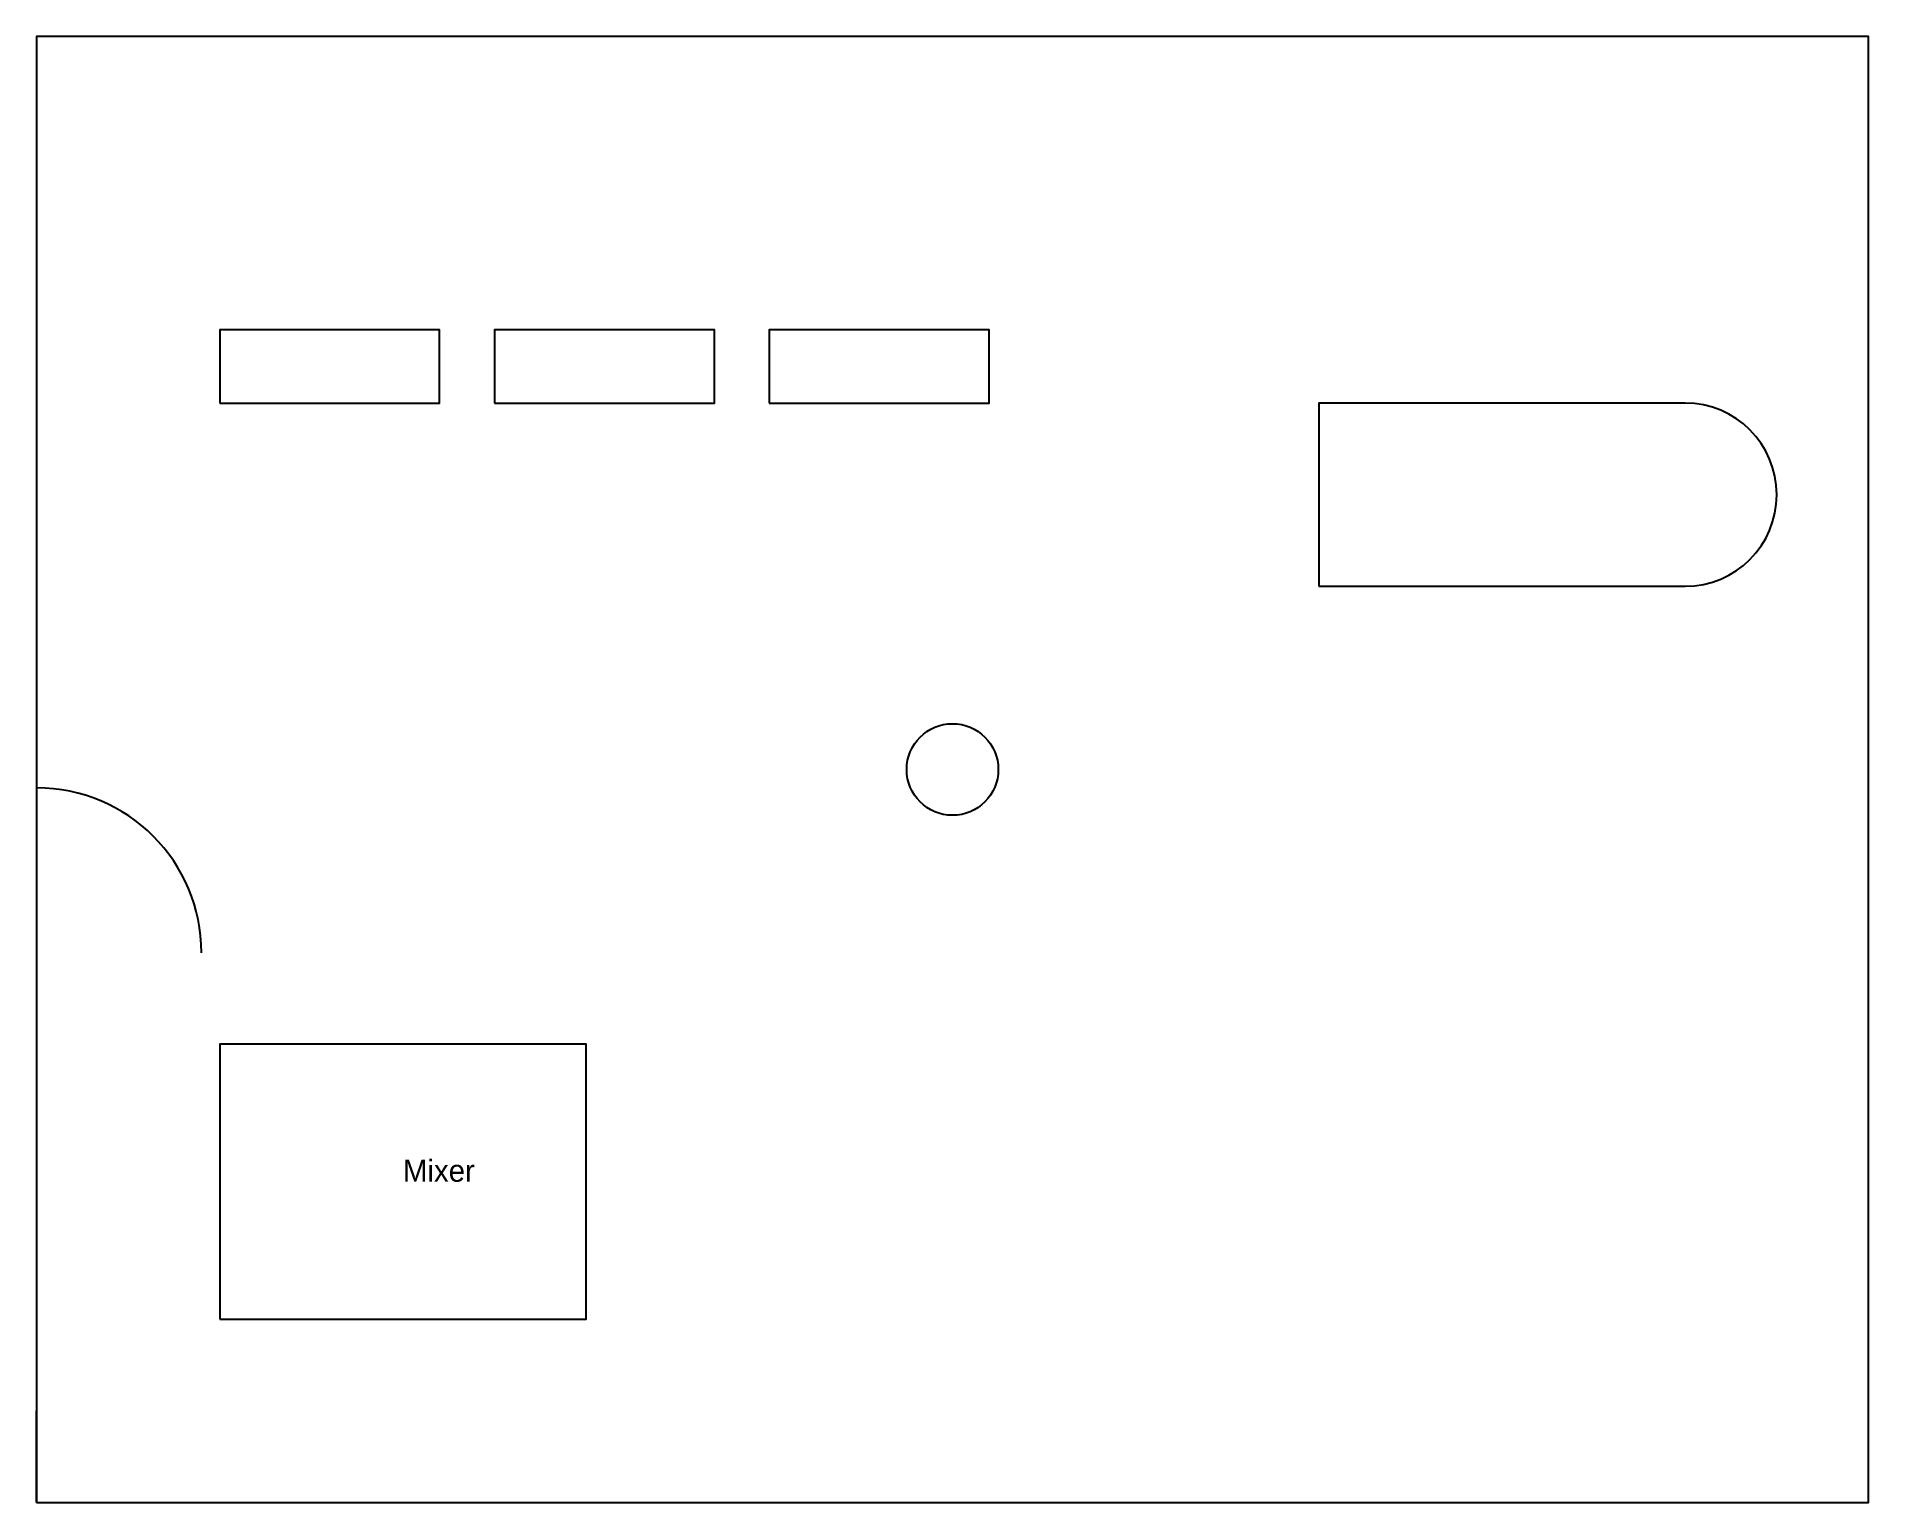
# Model space of a CAD drawing. Header units: millimetres. Extents: x 0 to 10000, y 0 to 8000.
import ezdxf

# ---------------------------------------------------------------- set-up
doc = ezdxf.new("R2010")
doc.units = ezdxf.units.MM
doc.layers.get('0').update_dxf_attribs({"linetype": 'CONTINUOUS'})
for name, color, linetype in [('A-DOOR', 7, 'CONTINUOUS'), ('EQUIPMENT', 7, 'CONTINUOUS'), ('S-COLS', 7, 'CONTINUOUS'), ('WALLS', 7, 'CONTINUOUS')]:
    doc.layers.add(name, color=color, linetype=linetype)

# ---------------------------------------------------------------- blocks, each defined once
blk = doc.blocks.new('SHELF')
blk.add_lwpolyline([(0, 0), (1200, 0), (1200, 400), (0, 400)], close=True)

msp = doc.modelspace()

# ---------------------------------------------------------------- linework, layer by layer
at = {"layer": 'A-DOOR'}
msp.add_arc((0, 3000), 900, 0, 90, dxfattribs=at)
at = {"layer": 'EQUIPMENT'}
msp.add_lwpolyline([(7000, 5000), (9000, 5000, 1), (9000, 6000), (7000, 6000)], format="xyb", close=True, dxfattribs=at)
msp.add_lwpolyline([(1000, 1000), (3000, 1000), (3000, 2500), (1000, 2500)], close=True, dxfattribs=at)
at = {"layer": 'EQUIPMENT', "extrusion": (1, 0, 0)}
msp.add_lwpolyline([(0, 0), (500, 0), (500, 500)], close=True, dxfattribs=at)
at = {"layer": 'EQUIPMENT'}
msp.add_3dface([(0, 0), (1, 0), (1, 1), (0, 1)], dxfattribs=at)
at = {"layer": 'S-COLS'}
msp.add_circle((5000, 4000), 250, dxfattribs=at)
at = {"layer": 'WALLS'}
msp.add_lwpolyline([(0, 0), (10000, 0), (10000, 8000), (0, 8000)], close=True, dxfattribs=at)

# ---------------------------------------------------------------- block references
at = {"layer": 'EQUIPMENT', "row_count": 1, "column_count": 3, "row_spacing": 0, "column_spacing": 1500}
msp.add_blockref('SHELF', (1000, 6000), dxfattribs=at)

# ---------------------------------------------------------------- texts
at = {"layer": 'EQUIPMENT'}
msp.add_text('Mixer', height=120, dxfattribs=at).set_placement((2000, 1750))

doc.saveas('drawing.dxf')
